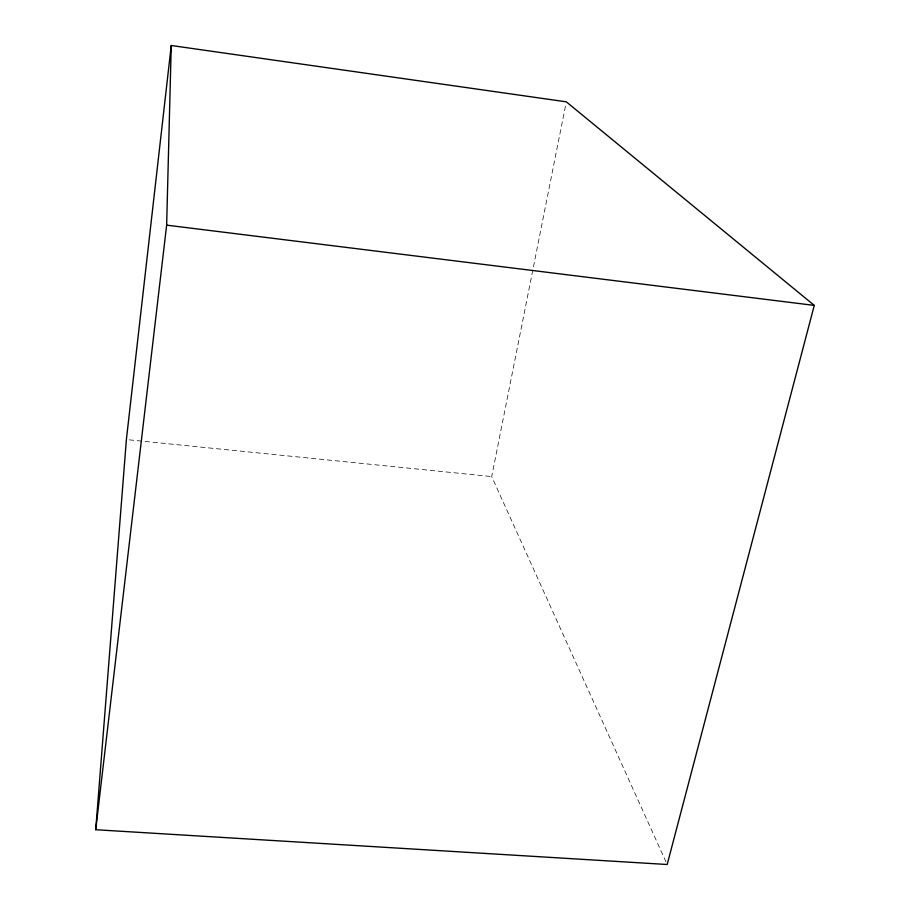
<?xml version="1.0" encoding="UTF-8"?>
<svg xmlns="http://www.w3.org/2000/svg" width="910" height="910" viewBox="0 0 910 910"><rect width="100%" height="100%" fill="white"/><g stroke="black" fill="none" stroke-linecap="round" stroke-linejoin="round"><path stroke-width="0.68" stroke-dasharray="4.55 3.41" d="M666.006 861.918L491.696 476.567L566.02 103.228M129.209 439.849L491.696 476.567"/><path stroke-width="1.36" d="M95.721 829.727L166.644 225.145L171.251 45.5L566.293 101.829L814.279 305.396L667.178 864.5L95.721 829.727L126.388 439.564L171.251 45.5M166.644 225.145L814.279 305.396"/></g></svg>
